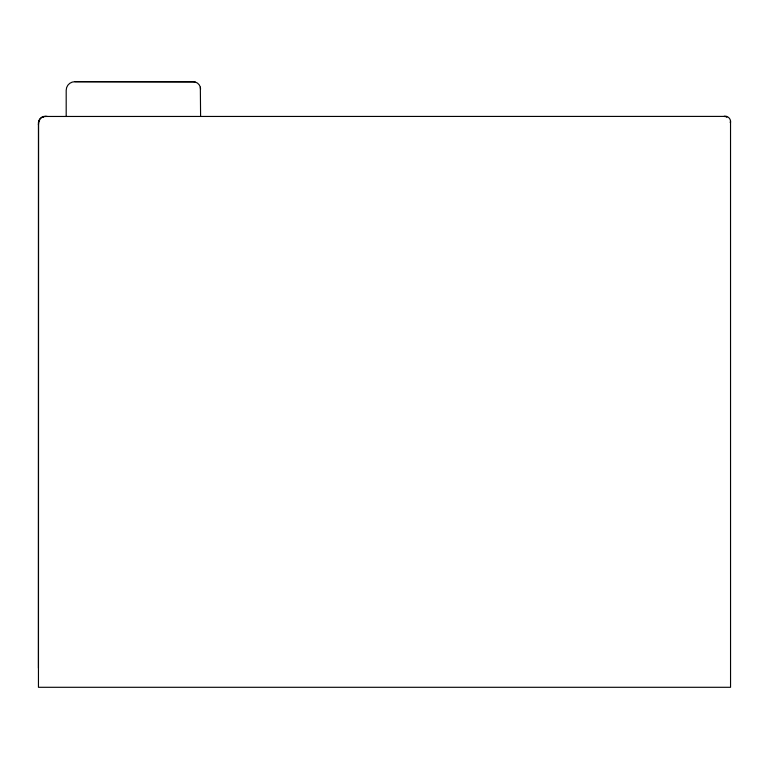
<?xml version="1.0" encoding="UTF-8"?>
<svg xmlns="http://www.w3.org/2000/svg" width="769" height="769" viewBox="0 0 769 769"><rect width="100%" height="100%" fill="white"/><g stroke="black" fill="none" stroke-linecap="round" stroke-linejoin="round"><path stroke-width="1.15" d="M38.45 668.136L38.508 122.358A7.056 7.046 0 0 1 43.679 116.465L726.657 116.407M66.192 116.311L66.192 90.281A8.574 8.574 0 0 1 74.776 81.706L193.134 81.706A7.459 7.459 0 0 1 200.594 89.166M74.776 81.706L195.066 81.956M725.292 116.311A5.258 5.248 0 0 1 730.502 120.877L730.55 121.56M38.479 122.444L38.508 122.444A7.056 7.046 0 0 1 45.506 116.311M730.531 120.877L730.55 687.294L38.45 687.294L38.508 122.358M730.55 122.78L730.3 121.829A7.459 7.459 0 0 1 730.483 122.78M200.344 87.233L200.594 116.311M725.946 116.869A7.459 7.459 0 0 1 726.82 117.301M38.45 124.895A8.574 8.574 0 0 1 38.738 122.675M39.104 121.608A8.574 8.574 0 0 1 39.604 120.598M42.737 117.465A8.574 8.574 0 0 1 43.746 116.965M44.804 116.609A8.574 8.574 0 0 1 47.024 116.311M725.023 116.552L724.062 116.33A7.459 7.459 0 0 1 725.023 116.552"/></g></svg>
